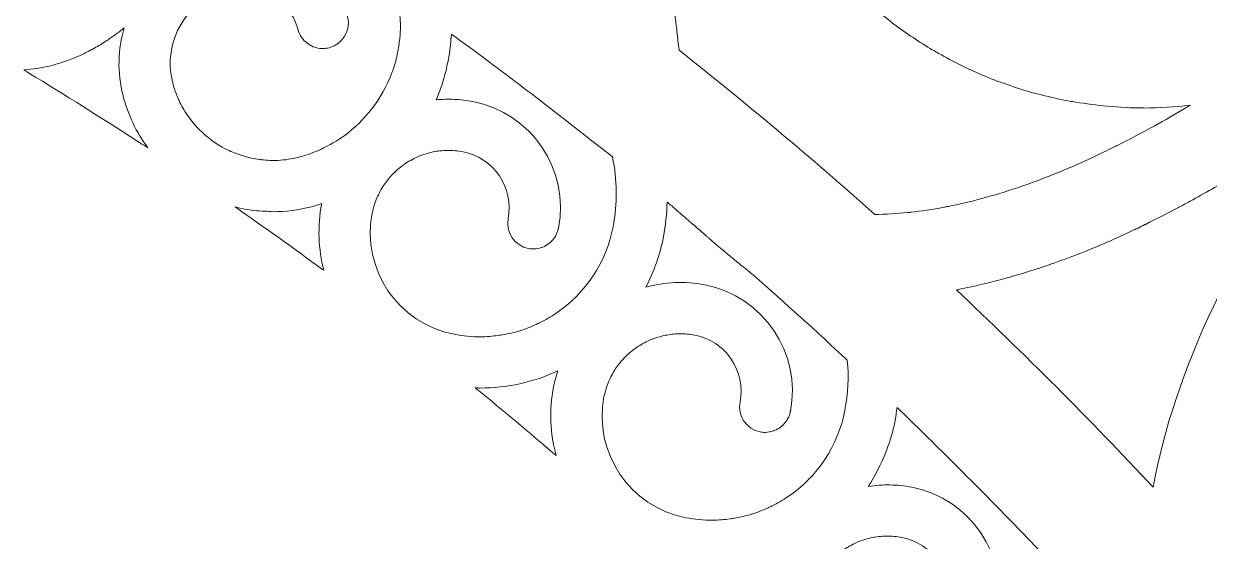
# Model space of a CAD drawing. Header units: millimetres. Extents: x -416 to 1516, y -417 to 43.
# Drawn here: x 578.71 to 601.84, y -45.22 to -35.12 of the extents above; entities that cross this region are included whole.
import ezdxf

# ---------------------------------------------------------------- set-up
doc = ezdxf.new("R2010")
doc.units = ezdxf.units.MM
doc.header["$MEASUREMENT"] = 0
doc.layers.add('Layer 3', color=7, linetype='Continuous')

msp = doc.modelspace()

# ---------------------------------------------------------------- linework, layer by layer
at = {"layer": 'Layer 3', "lineweight": 0}
for points, knots in [([(594.231, -33.704), (594.299, -33.789), (594.367, -33.873), (594.437, -33.955), (594.525, -34.056), (594.616, -34.153), (594.708, -34.25), (594.779, -34.324), (594.85, -34.398), (594.924, -34.469), (595.023, -34.566), (595.125, -34.659), (595.229, -34.75), (595.302, -34.814), (595.376, -34.877), (595.451, -34.938), (595.563, -35.029), (595.676, -35.117), (595.793, -35.202), (595.866, -35.256), (595.941, -35.308), (596.016, -35.359), (596.14, -35.443), (596.265, -35.525), (596.394, -35.603), (596.467, -35.646), (596.541, -35.687), (596.614, -35.729), (596.751, -35.805), (596.889, -35.88), (597.031, -35.949), (597.1, -35.982), (597.171, -36.013), (597.242, -36.045), (597.392, -36.113), (597.543, -36.178), (597.698, -36.237), (597.763, -36.261), (597.829, -36.282), (597.895, -36.305), (598.059, -36.363), (598.224, -36.418), (598.393, -36.465), (598.449, -36.481), (598.507, -36.492), (598.564, -36.507), (598.745, -36.553), (598.928, -36.597), (599.114, -36.631), (599.153, -36.638), (599.193, -36.641), (599.233, -36.648), (599.439, -36.682), (599.646, -36.712), (599.856, -36.73), (600.086, -36.75), (600.318, -36.763), (600.553, -36.763), (600.554, -36.763), (600.554, -36.764), (600.555, -36.764), (600.555, -36.764), (600.555, -36.764), (600.555, -36.764), (600.555, -36.764), (600.555, -36.764), (600.555, -36.764), (600.555, -36.764), (600.555, -36.764), (600.555, -36.764), (600.555, -36.764), (600.555, -36.764), (600.555, -36.764), (600.556, -36.764), (600.556, -36.764), (600.556, -36.764), (600.864, -36.764), (601.168, -36.745), (601.467, -36.711), (601.467, -36.711), (601.467, -36.711), (601.467, -36.711), (601.439, -36.728), (601.41, -36.744), (601.382, -36.761), (601.175, -36.884), (600.969, -37.002), (600.764, -37.116), (600.523, -37.249), (600.284, -37.374), (600.046, -37.493), (600.032, -37.5), (600.017, -37.508), (600.003, -37.515), (599.947, -37.543), (599.891, -37.57), (599.836, -37.597), (599.569, -37.727), (599.304, -37.85), (599.042, -37.96), (599.024, -37.967), (599.006, -37.976), (598.988, -37.983), (598.744, -38.085), (598.503, -38.177), (598.265, -38.261), (598.237, -38.271), (598.21, -38.28), (598.183, -38.29), (597.951, -38.37), (597.722, -38.442), (597.496, -38.505), (597.466, -38.514), (597.436, -38.522), (597.405, -38.53), (597.181, -38.591), (596.961, -38.643), (596.744, -38.686), (596.737, -38.688), (596.731, -38.689), (596.724, -38.69), (596.703, -38.694), (596.682, -38.698), (596.661, -38.702), (596.442, -38.743), (596.226, -38.777), (596.014, -38.8), (596.007, -38.801), (596, -38.801), (595.993, -38.802), (595.982, -38.803), (595.97, -38.803), (595.959, -38.805), (595.74, -38.827), (595.524, -38.84), (595.314, -38.842), (594.077, -37.733), (592.799, -36.669), (591.498, -35.634), (591.497, -35.632), (591.497, -35.629), (591.497, -35.627), (591.478, -35.514), (591.469, -35.392), (591.456, -35.273), (591.444, -35.167), (591.427, -35.065), (591.419, -34.956), (591.412, -34.853), (591.414, -34.744), (591.411, -34.638), (591.41, -34.605), (591.41, -34.57), (591.409, -34.537), (591.406, -34.438), (591.402, -34.339), (591.404, -34.236), (591.405, -34.192), (591.409, -34.146), (591.411, -34.1), (591.416, -33.997), (591.422, -33.894), (591.429, -33.789), (591.431, -33.757), (591.433, -33.724), (591.435, -33.691), (591.439, -33.622), (591.443, -33.554), (591.45, -33.483), (591.467, -33.303), (591.492, -33.117), (591.52, -32.93), (591.531, -32.854), (591.54, -32.778), (591.553, -32.701), (591.587, -32.489), (591.63, -32.272), (591.676, -32.053), (591.688, -31.999), (591.698, -31.947), (591.71, -31.893), (591.764, -31.652), (591.825, -31.407), (591.893, -31.158), (591.896, -31.148), (591.899, -31.138), (591.902, -31.128), (591.907, -31.107), (591.913, -31.085), (591.919, -31.064), (591.993, -30.797), (592.075, -30.526), (592.165, -30.252), (592.168, -30.243), (592.171, -30.234), (592.174, -30.225), (592.176, -30.221), (592.177, -30.217), (592.178, -30.213), (592.273, -29.926), (592.376, -29.635), (592.488, -29.34), (592.49, -29.366), (592.495, -29.39), (592.498, -29.416), (592.519, -29.641), (592.546, -29.863), (592.585, -30.082), (592.602, -30.178), (592.627, -30.27), (592.647, -30.364), (592.679, -30.512), (592.709, -30.661), (592.749, -30.805), (592.778, -30.912), (592.815, -31.014), (592.848, -31.118), (592.889, -31.247), (592.928, -31.376), (592.975, -31.502), (593.016, -31.611), (593.064, -31.716), (593.109, -31.823), (593.159, -31.939), (593.206, -32.055), (593.261, -32.168), (593.313, -32.277), (593.372, -32.382), (593.429, -32.488), (593.486, -32.594), (593.541, -32.699), (593.602, -32.801), (593.666, -32.909), (593.735, -33.012), (593.804, -33.116), (593.867, -33.211), (593.929, -33.306), (593.996, -33.398), (594.071, -33.503), (594.151, -33.603), (594.231, -33.704)], [0, 0, 0, 0, 1, 1, 1, 2, 2, 2, 3, 3, 3, 4, 4, 4, 5, 5, 5, 6, 6, 6, 7, 7, 7, 8, 8, 8, 9, 9, 9, 10, 10, 10, 11, 11, 11, 12, 12, 12, 13, 13, 13, 14, 14, 14, 15, 15, 15, 16, 16, 16, 17, 17, 17, 18, 18, 18, 19, 19, 19, 20, 20, 20, 21, 21, 21, 22, 22, 22, 23, 23, 23, 24, 24, 24, 25, 25, 25, 26, 26, 26, 27, 27, 27, 28, 28, 28, 29, 29, 29, 30, 30, 30, 31, 31, 31, 32, 32, 32, 33, 33, 33, 34, 34, 34, 35, 35, 35, 36, 36, 36, 37, 37, 37, 38, 38, 38, 39, 39, 39, 40, 40, 40, 41, 41, 41, 42, 42, 42, 43, 43, 43, 44, 44, 44, 45, 45, 45, 46, 46, 46, 47, 47, 47, 48, 48, 48, 49, 49, 49, 50, 50, 50, 51, 51, 51, 52, 52, 52, 53, 53, 53, 54, 54, 54, 55, 55, 55, 56, 56, 56, 57, 57, 57, 58, 58, 58, 59, 59, 59, 60, 60, 60, 61, 61, 61, 62, 62, 62, 63, 63, 63, 64, 64, 64, 65, 65, 65, 66, 66, 66, 67, 67, 67, 68, 68, 68, 69, 69, 69, 70, 70, 70, 71, 71, 71, 72, 72, 72, 73, 73, 73, 74, 74, 74, 75, 75, 75, 76, 76, 76, 77, 77, 77, 78, 78, 78, 79, 79, 79, 80, 80, 80, 80]), ([(585.032, -34.979), (585.029, -34.97), (585.025, -34.962), (585.022, -34.953), (584.996, -34.855), (584.962, -34.761), (584.923, -34.67), (584.913, -34.648), (584.904, -34.625), (584.894, -34.603), (584.851, -34.512), (584.801, -34.426), (584.746, -34.343), (584.732, -34.321), (584.717, -34.299), (584.701, -34.277), (584.644, -34.197), (584.582, -34.121), (584.514, -34.05), (584.498, -34.034), (584.482, -34.019), (584.466, -34.003), (584.396, -33.934), (584.323, -33.87), (584.244, -33.812), (584.235, -33.805), (584.225, -33.797), (584.215, -33.79), (584.134, -33.732), (584.048, -33.682), (583.96, -33.635), (583.942, -33.626), (583.925, -33.616), (583.906, -33.607), (583.816, -33.563), (583.723, -33.527), (583.627, -33.496), (583.606, -33.489), (583.586, -33.483), (583.565, -33.477), (583.466, -33.449), (583.366, -33.427), (583.264, -33.413), (583.248, -33.411), (583.231, -33.41), (583.214, -33.408), (583.105, -33.396), (582.995, -33.39), (582.883, -33.396), (582.743, -33.402), (582.601, -33.424), (582.46, -33.46), (582.18, -33.532), (581.926, -33.65), (581.698, -33.802), (581.817, -33.516), (581.899, -33.219), (581.941, -32.917), (581.984, -32.614), (581.989, -32.306), (581.953, -31.999), (581.996, -31.99), (582.038, -31.986), (582.081, -31.978), (582.081, -31.979), (582.081, -31.979), (582.082, -31.979), (582.679, -32.349), (583.27, -32.729), (583.857, -33.114), (584.372, -33.453), (584.882, -33.799), (585.389, -34.149), (585.589, -34.286), (585.792, -34.419), (585.991, -34.559), (585.991, -34.559), (585.991, -34.559), (585.991, -34.559), (585.992, -34.559), (585.993, -34.56), (585.993, -34.56), (585.996, -34.573), (585.997, -34.586), (586, -34.599), (586.023, -34.705), (586.038, -34.81), (586.048, -34.915), (586.051, -34.951), (586.055, -34.987), (586.057, -35.022), (586.063, -35.135), (586.063, -35.248), (586.054, -35.359), (586.052, -35.385), (586.048, -35.412), (586.045, -35.438), (586.034, -35.536), (586.019, -35.633), (585.998, -35.728), (585.992, -35.754), (585.987, -35.779), (585.981, -35.805), (585.953, -35.916), (585.917, -36.026), (585.875, -36.132), (585.866, -36.153), (585.857, -36.174), (585.848, -36.194), (585.752, -36.419), (585.626, -36.631), (585.473, -36.821), (585.464, -36.832), (585.455, -36.843), (585.446, -36.853), (585.283, -37.049), (585.092, -37.223), (584.876, -37.366), (584.87, -37.37), (584.863, -37.375), (584.857, -37.379), (584.809, -37.41), (584.76, -37.439), (584.709, -37.468), (584.703, -37.471), (584.696, -37.475), (584.69, -37.478), (584.579, -37.539), (584.465, -37.594), (584.344, -37.639), (584.343, -37.64), (584.342, -37.64), (584.341, -37.641), (584.259, -37.671), (584.174, -37.698), (584.087, -37.721), (584.083, -37.722), (584.08, -37.723), (584.076, -37.724), (583.942, -37.759), (583.807, -37.779), (583.673, -37.786), (583.565, -37.791), (583.458, -37.785), (583.353, -37.774), (583.339, -37.772), (583.325, -37.771), (583.311, -37.769), (583.21, -37.756), (583.111, -37.734), (583.014, -37.706), (582.999, -37.702), (582.984, -37.697), (582.97, -37.692), (582.872, -37.662), (582.777, -37.624), (582.686, -37.58), (582.677, -37.575), (582.668, -37.57), (582.659, -37.565), (582.468, -37.468), (582.294, -37.341), (582.142, -37.188), (582.136, -37.182), (582.13, -37.177), (582.124, -37.171), (582.051, -37.095), (581.984, -37.013), (581.923, -36.926), (581.916, -36.917), (581.91, -36.907), (581.903, -36.898), (581.843, -36.809), (581.79, -36.716), (581.744, -36.617), (581.741, -36.61), (581.738, -36.603), (581.735, -36.596), (581.689, -36.493), (581.65, -36.385), (581.62, -36.272), (581.412, -35.464), (581.901, -34.636), (582.71, -34.428), (582.784, -34.409), (582.859, -34.398), (582.932, -34.395), (583.002, -34.391), (583.07, -34.396), (583.137, -34.405), (583.16, -34.408), (583.181, -34.415), (583.204, -34.419), (583.248, -34.428), (583.292, -34.438), (583.335, -34.452), (583.36, -34.46), (583.383, -34.471), (583.407, -34.481), (583.445, -34.497), (583.483, -34.514), (583.52, -34.534), (583.543, -34.547), (583.566, -34.561), (583.588, -34.575), (583.623, -34.598), (583.656, -34.622), (583.687, -34.647), (583.708, -34.664), (583.728, -34.681), (583.748, -34.7), (583.778, -34.729), (583.807, -34.76), (583.834, -34.793), (583.851, -34.812), (583.868, -34.831), (583.883, -34.852), (583.91, -34.89), (583.934, -34.931), (583.957, -34.973), (583.968, -34.991), (583.98, -35.009), (583.989, -35.028), (584.019, -35.091), (584.044, -35.158), (584.062, -35.228), (584.076, -35.282), (584.1, -35.33), (584.129, -35.375), (584.133, -35.381), (584.136, -35.387), (584.14, -35.393), (584.169, -35.433), (584.204, -35.468), (584.243, -35.499), (584.25, -35.504), (584.256, -35.509), (584.264, -35.514), (584.304, -35.542), (584.348, -35.564), (584.395, -35.579), (584.402, -35.581), (584.409, -35.582), (584.415, -35.584), (584.466, -35.598), (584.517, -35.606), (584.571, -35.603), (584.571, -35.603), (584.571, -35.603), (584.571, -35.603), (584.604, -35.601), (584.638, -35.596), (584.672, -35.588), (584.939, -35.519), (585.1, -35.247), (585.032, -34.979)], [0, 0, 0, 0, 1, 1, 1, 2, 2, 2, 3, 3, 3, 4, 4, 4, 5, 5, 5, 6, 6, 6, 7, 7, 7, 8, 8, 8, 9, 9, 9, 10, 10, 10, 11, 11, 11, 12, 12, 12, 13, 13, 13, 14, 14, 14, 15, 15, 15, 16, 16, 16, 17, 17, 17, 18, 18, 18, 19, 19, 19, 20, 20, 20, 21, 21, 21, 22, 22, 22, 23, 23, 23, 24, 24, 24, 25, 25, 25, 26, 26, 26, 27, 27, 27, 28, 28, 28, 29, 29, 29, 30, 30, 30, 31, 31, 31, 32, 32, 32, 33, 33, 33, 34, 34, 34, 35, 35, 35, 36, 36, 36, 37, 37, 37, 38, 38, 38, 39, 39, 39, 40, 40, 40, 41, 41, 41, 42, 42, 42, 43, 43, 43, 44, 44, 44, 45, 45, 45, 46, 46, 46, 47, 47, 47, 48, 48, 48, 49, 49, 49, 50, 50, 50, 51, 51, 51, 52, 52, 52, 53, 53, 53, 54, 54, 54, 55, 55, 55, 56, 56, 56, 57, 57, 57, 58, 58, 58, 59, 59, 59, 60, 60, 60, 61, 61, 61, 62, 62, 62, 63, 63, 63, 64, 64, 64, 65, 65, 65, 66, 66, 66, 67, 67, 67, 68, 68, 68, 69, 69, 69, 70, 70, 70, 71, 71, 71, 72, 72, 72, 73, 73, 73, 74, 74, 74, 75, 75, 75, 76, 76, 76, 77, 77, 77, 78, 78, 78, 79, 79, 79, 80, 80, 80, 81, 81, 81, 82, 82, 82, 83, 83, 83, 84, 84, 84, 85, 85, 85, 85]), ([(580.651, -36.521), (580.748, -36.901), (580.916, -37.243), (581.134, -37.542), (581.083, -37.508), (581.03, -37.476), (580.978, -37.442), (580.963, -37.432), (580.946, -37.422), (580.931, -37.412), (580.928, -37.41), (580.925, -37.408), (580.922, -37.407), (580.227, -36.954), (579.524, -36.512), (578.813, -36.081), (578.81, -36.079), (578.808, -36.078), (578.805, -36.076), (578.789, -36.066), (578.773, -36.055), (578.756, -36.045), (578.742, -36.037), (578.728, -36.028), (578.714, -36.019), (578.889, -36.006), (579.065, -35.983), (579.241, -35.938), (579.375, -35.904), (579.506, -35.862), (579.633, -35.813), (579.748, -35.769), (579.859, -35.718), (579.967, -35.663), (579.969, -35.662), (579.971, -35.661), (579.973, -35.66), (579.973, -35.66), (579.973, -35.66), (579.973, -35.66), (579.999, -35.647), (580.025, -35.632), (580.05, -35.618), (580.051, -35.618), (580.052, -35.618), (580.052, -35.617), (580.056, -35.616), (580.059, -35.614), (580.063, -35.612), (580.142, -35.569), (580.219, -35.523), (580.295, -35.475), (580.298, -35.472), (580.302, -35.47), (580.305, -35.468), (580.305, -35.468), (580.306, -35.467), (580.306, -35.467), (580.33, -35.452), (580.353, -35.437), (580.376, -35.422), (580.377, -35.422), (580.377, -35.421), (580.377, -35.421), (580.38, -35.419), (580.382, -35.418), (580.384, -35.416), (580.484, -35.348), (580.581, -35.277), (580.673, -35.199), (580.552, -35.617), (580.535, -36.07), (580.651, -36.521)], [0, 0, 0, 0, 1, 1, 1, 2, 2, 2, 3, 3, 3, 4, 4, 4, 5, 5, 5, 6, 6, 6, 7, 7, 7, 8, 8, 8, 9, 9, 9, 10, 10, 10, 11, 11, 11, 12, 12, 12, 13, 13, 13, 14, 14, 14, 15, 15, 15, 16, 16, 16, 17, 17, 17, 18, 18, 18, 19, 19, 19, 20, 20, 20, 21, 21, 21, 22, 22, 22, 23, 23, 23, 24, 24, 24, 24]), ([(588.559, -39.507), (588.594, -39.513), (588.628, -39.516), (588.661, -39.516), (588.661, -39.516), (588.661, -39.516), (588.661, -39.516), (588.661, -39.516), (588.661, -39.516), (588.662, -39.516), (588.714, -39.515), (588.764, -39.504), (588.813, -39.488), (588.821, -39.485), (588.829, -39.484), (588.837, -39.48), (588.881, -39.463), (588.922, -39.439), (588.959, -39.411), (588.968, -39.403), (588.977, -39.396), (588.986, -39.388), (589.02, -39.358), (589.051, -39.323), (589.076, -39.284), (589.082, -39.274), (589.086, -39.264), (589.092, -39.253), (589.114, -39.213), (589.131, -39.171), (589.141, -39.124), (589.142, -39.12), (589.145, -39.116), (589.146, -39.111), (589.368, -37.968), (588.618, -36.858), (587.474, -36.637), (587.354, -36.613), (587.234, -36.6), (587.115, -36.595), (587.115, -36.595), (587.115, -36.595), (587.114, -36.595), (586.996, -36.589), (586.878, -36.593), (586.762, -36.604), (586.768, -36.592), (586.77, -36.579), (586.776, -36.566), (586.777, -36.564), (586.777, -36.562), (586.778, -36.559), (586.826, -36.444), (586.867, -36.326), (586.903, -36.206), (586.903, -36.205), (586.904, -36.205), (586.904, -36.204), (586.905, -36.2), (586.907, -36.196), (586.908, -36.191), (586.919, -36.156), (586.929, -36.121), (586.938, -36.085), (586.939, -36.08), (586.94, -36.075), (586.941, -36.07), (586.941, -36.069), (586.941, -36.068), (586.942, -36.068), (586.967, -35.967), (586.989, -35.866), (587.006, -35.764), (587.006, -35.762), (587.007, -35.76), (587.007, -35.758), (587.011, -35.735), (587.016, -35.713), (587.02, -35.691), (587.02, -35.69), (587.02, -35.689), (587.02, -35.688), (587.033, -35.598), (587.042, -35.507), (587.048, -35.415), (587.048, -35.411), (587.049, -35.407), (587.049, -35.403), (587.051, -35.376), (587.057, -35.349), (587.058, -35.322), (587.536, -35.669), (588.008, -36.023), (588.478, -36.38), (588.863, -36.674), (589.245, -36.971), (589.625, -37.271), (589.815, -37.42), (590.007, -37.567), (590.196, -37.718), (590.196, -37.718), (590.197, -37.718), (590.197, -37.718), (590.292, -38.163), (590.298, -38.626), (590.209, -39.086), (590.075, -39.78), (589.678, -40.381), (589.092, -40.777), (589.091, -40.777), (589.09, -40.778), (589.089, -40.778), (588.993, -40.843), (588.892, -40.899), (588.789, -40.95), (588.763, -40.964), (588.736, -40.976), (588.709, -40.989), (588.606, -41.036), (588.5, -41.08), (588.392, -41.113), (588.391, -41.114), (588.39, -41.114), (588.388, -41.115), (588.279, -41.148), (588.168, -41.172), (588.056, -41.191), (588.027, -41.196), (587.999, -41.2), (587.97, -41.204), (587.857, -41.22), (587.743, -41.231), (587.628, -41.231), (587.628, -41.231), (587.628, -41.231), (587.628, -41.231), (587.455, -41.232), (587.281, -41.216), (587.108, -41.182), (586.015, -40.971), (585.298, -39.91), (585.51, -38.818), (585.515, -38.789), (585.526, -38.764), (585.533, -38.736), (585.55, -38.671), (585.566, -38.607), (585.59, -38.547), (585.606, -38.507), (585.627, -38.471), (585.646, -38.433), (585.669, -38.387), (585.691, -38.34), (585.719, -38.297), (585.742, -38.261), (585.769, -38.227), (585.795, -38.193), (585.825, -38.154), (585.855, -38.115), (585.888, -38.079), (585.918, -38.048), (585.948, -38.018), (585.98, -37.99), (586.017, -37.956), (586.054, -37.925), (586.094, -37.896), (586.127, -37.871), (586.161, -37.847), (586.196, -37.824), (586.24, -37.797), (586.285, -37.773), (586.332, -37.751), (586.367, -37.733), (586.402, -37.715), (586.439, -37.7), (586.492, -37.679), (586.548, -37.663), (586.603, -37.648), (586.636, -37.639), (586.668, -37.628), (586.701, -37.621), (586.789, -37.604), (586.878, -37.593), (586.969, -37.592), (586.973, -37.591), (586.976, -37.591), (586.979, -37.591), (587.079, -37.59), (587.181, -37.599), (587.283, -37.618), (587.885, -37.735), (588.28, -38.319), (588.163, -38.921), (588.111, -39.192), (588.288, -39.454), (588.559, -39.507)], [0, 0, 0, 0, 1, 1, 1, 2, 2, 2, 3, 3, 3, 4, 4, 4, 5, 5, 5, 6, 6, 6, 7, 7, 7, 8, 8, 8, 9, 9, 9, 10, 10, 10, 11, 11, 11, 12, 12, 12, 13, 13, 13, 14, 14, 14, 15, 15, 15, 16, 16, 16, 17, 17, 17, 18, 18, 18, 19, 19, 19, 20, 20, 20, 21, 21, 21, 22, 22, 22, 23, 23, 23, 24, 24, 24, 25, 25, 25, 26, 26, 26, 27, 27, 27, 28, 28, 28, 29, 29, 29, 30, 30, 30, 31, 31, 31, 32, 32, 32, 33, 33, 33, 34, 34, 34, 35, 35, 35, 36, 36, 36, 37, 37, 37, 38, 38, 38, 39, 39, 39, 40, 40, 40, 41, 41, 41, 42, 42, 42, 43, 43, 43, 44, 44, 44, 45, 45, 45, 46, 46, 46, 47, 47, 47, 48, 48, 48, 49, 49, 49, 50, 50, 50, 51, 51, 51, 52, 52, 52, 53, 53, 53, 54, 54, 54, 55, 55, 55, 56, 56, 56, 57, 57, 57, 58, 58, 58, 59, 59, 59, 60, 60, 60, 61, 61, 61, 62, 62, 62, 63, 63, 63, 64, 64, 64, 65, 65, 65, 65]), ([(600.743, -44.166), (600.125, -43.504), (599.495, -42.852), (598.856, -42.21), (598.216, -41.569), (597.565, -40.937), (596.905, -40.315), (597.159, -40.268), (597.417, -40.207), (597.678, -40.14), (597.679, -40.14), (597.679, -40.14), (597.68, -40.14), (597.68, -40.139), (597.68, -40.139), (597.681, -40.139), (597.752, -40.121), (597.824, -40.1), (597.895, -40.08), (597.896, -40.08), (597.896, -40.08), (597.897, -40.08), (597.898, -40.079), (597.899, -40.079), (597.9, -40.079), (598.098, -40.024), (598.298, -39.963), (598.5, -39.896), (598.501, -39.896), (598.502, -39.896), (598.504, -39.895), (598.504, -39.895), (598.505, -39.895), (598.505, -39.895), (598.576, -39.871), (598.647, -39.849), (598.718, -39.824), (598.719, -39.824), (598.719, -39.823), (598.72, -39.823), (598.721, -39.823), (598.722, -39.823), (598.723, -39.822), (598.992, -39.729), (599.262, -39.628), (599.536, -39.516), (599.811, -39.402), (600.088, -39.277), (600.367, -39.145), (600.368, -39.144), (600.369, -39.143), (600.37, -39.143), (600.371, -39.143), (600.371, -39.142), (600.372, -39.142), (600.398, -39.13), (600.423, -39.12), (600.45, -39.108), (600.493, -39.087), (600.538, -39.061), (600.581, -39.04), (600.583, -39.039), (600.584, -39.039), (600.585, -39.038), (600.588, -39.037), (600.59, -39.036), (600.592, -39.035), (600.807, -38.93), (601.022, -38.82), (601.238, -38.704), (601.24, -38.703), (601.242, -38.702), (601.245, -38.701), (601.246, -38.7), (601.247, -38.699), (601.249, -38.699), (601.318, -38.662), (601.387, -38.626), (601.456, -38.588), (601.457, -38.587), (601.457, -38.587), (601.458, -38.586), (601.46, -38.585), (601.462, -38.585), (601.463, -38.584), (601.747, -38.428), (602.031, -38.267), (602.316, -38.094), (602.943, -37.714), (603.574, -37.293), (604.204, -36.835), (602.337, -39.398), (601.148, -41.933), (600.743, -44.166)], [0, 0, 0, 0, 1, 1, 1, 2, 2, 2, 3, 3, 3, 4, 4, 4, 5, 5, 5, 6, 6, 6, 7, 7, 7, 8, 8, 8, 9, 9, 9, 10, 10, 10, 11, 11, 11, 12, 12, 12, 13, 13, 13, 14, 14, 14, 15, 15, 15, 16, 16, 16, 17, 17, 17, 18, 18, 18, 19, 19, 19, 20, 20, 20, 21, 21, 21, 22, 22, 22, 23, 23, 23, 24, 24, 24, 25, 25, 25, 26, 26, 26, 27, 27, 27, 28, 28, 28, 29, 29, 29, 30, 30, 30, 31, 31, 31, 31]), ([(594.731, -42.666), (594.597, -43.36), (594.2, -43.961), (593.614, -44.357), (593.613, -44.357), (593.613, -44.358), (593.612, -44.358), (593.515, -44.423), (593.414, -44.479), (593.311, -44.531), (593.285, -44.544), (593.259, -44.557), (593.232, -44.569), (593.128, -44.617), (593.022, -44.66), (592.914, -44.694), (592.913, -44.694), (592.912, -44.694), (592.911, -44.694), (592.802, -44.728), (592.69, -44.752), (592.578, -44.771), (592.549, -44.776), (592.521, -44.78), (592.493, -44.784), (592.38, -44.8), (592.265, -44.811), (592.15, -44.811), (592.15, -44.811), (592.15, -44.811), (592.15, -44.811), (591.977, -44.812), (591.803, -44.796), (591.63, -44.762), (590.538, -44.551), (589.821, -43.49), (590.032, -42.398), (590.038, -42.369), (590.049, -42.344), (590.056, -42.317), (590.072, -42.252), (590.089, -42.187), (590.113, -42.127), (590.128, -42.087), (590.149, -42.051), (590.168, -42.014), (590.191, -41.967), (590.214, -41.921), (590.241, -41.877), (590.264, -41.841), (590.291, -41.807), (590.317, -41.773), (590.347, -41.734), (590.377, -41.695), (590.411, -41.659), (590.44, -41.628), (590.471, -41.599), (590.502, -41.57), (590.539, -41.537), (590.577, -41.505), (590.617, -41.476), (590.65, -41.451), (590.684, -41.427), (590.719, -41.405), (590.763, -41.378), (590.808, -41.354), (590.855, -41.331), (590.89, -41.314), (590.925, -41.296), (590.961, -41.281), (591.015, -41.26), (591.07, -41.244), (591.126, -41.229), (591.159, -41.22), (591.191, -41.208), (591.224, -41.202), (591.311, -41.184), (591.401, -41.174), (591.492, -41.172), (591.495, -41.172), (591.498, -41.171), (591.501, -41.171), (591.602, -41.17), (591.703, -41.179), (591.806, -41.199), (592.097, -41.255), (592.349, -41.422), (592.515, -41.667), (592.682, -41.914), (592.742, -42.21), (592.686, -42.501), (592.633, -42.772), (592.81, -43.035), (593.081, -43.087), (593.116, -43.094), (593.15, -43.097), (593.184, -43.096), (593.184, -43.096), (593.184, -43.096), (593.184, -43.096), (593.184, -43.096), (593.184, -43.096), (593.184, -43.096), (593.237, -43.096), (593.287, -43.085), (593.335, -43.069), (593.343, -43.066), (593.352, -43.064), (593.36, -43.061), (593.404, -43.044), (593.444, -43.02), (593.481, -42.991), (593.491, -42.984), (593.499, -42.977), (593.508, -42.969), (593.542, -42.938), (593.573, -42.904), (593.598, -42.864), (593.604, -42.854), (593.609, -42.844), (593.614, -42.834), (593.636, -42.794), (593.653, -42.751), (593.664, -42.705), (593.665, -42.7), (593.668, -42.696), (593.669, -42.691), (593.89, -41.548), (593.14, -40.438), (591.997, -40.217), (591.803, -40.179), (591.609, -40.165), (591.416, -40.173), (591.416, -40.173), (591.416, -40.173), (591.416, -40.173), (591.224, -40.181), (591.034, -40.212), (590.849, -40.263), (591.008, -39.956), (591.124, -39.625), (591.192, -39.276), (591.235, -39.051), (591.256, -38.825), (591.265, -38.6), (591.266, -38.601), (591.267, -38.602), (591.268, -38.603), (591.326, -38.653), (591.381, -38.699), (591.432, -38.743), (591.432, -38.743), (591.432, -38.744), (591.432, -38.744), (591.482, -38.787), (591.529, -38.828), (591.574, -38.866), (591.574, -38.867), (591.575, -38.868), (591.576, -38.868), (591.665, -38.946), (591.744, -39.014), (591.817, -39.078), (591.82, -39.081), (591.824, -39.084), (591.827, -39.087), (591.859, -39.115), (591.892, -39.144), (591.923, -39.171), (591.93, -39.178), (591.938, -39.184), (591.945, -39.191), (591.975, -39.216), (592.005, -39.242), (592.035, -39.268), (592.035, -39.268), (592.036, -39.269), (592.036, -39.269), (592.05, -39.281), (592.064, -39.294), (592.078, -39.305), (592.079, -39.306), (592.079, -39.307), (592.08, -39.308), (592.126, -39.347), (592.172, -39.387), (592.221, -39.428), (592.223, -39.43), (592.224, -39.431), (592.226, -39.433), (592.229, -39.435), (592.232, -39.438), (592.235, -39.44), (592.237, -39.442), (592.24, -39.445), (592.243, -39.447), (592.292, -39.489), (592.346, -39.534), (592.402, -39.581), (592.403, -39.582), (592.404, -39.582), (592.404, -39.583), (592.414, -39.591), (592.424, -39.599), (592.434, -39.608), (592.435, -39.608), (592.436, -39.609), (592.437, -39.61), (592.498, -39.661), (592.565, -39.717), (592.638, -39.777), (592.64, -39.778), (592.641, -39.779), (592.642, -39.78), (592.654, -39.789), (592.666, -39.8), (592.679, -39.81), (592.679, -39.81), (592.68, -39.811), (592.68, -39.811), (592.759, -39.876), (592.843, -39.944), (592.94, -40.022), (592.942, -40.025), (592.944, -40.026), (592.947, -40.029), (592.948, -40.029), (592.948, -40.029), (592.949, -40.03), (593.568, -40.571), (594.174, -41.126), (594.777, -41.686), (594.777, -41.686), (594.778, -41.687), (594.778, -41.688), (594.809, -42.01), (594.794, -42.339), (594.731, -42.666)], [0, 0, 0, 0, 1, 1, 1, 2, 2, 2, 3, 3, 3, 4, 4, 4, 5, 5, 5, 6, 6, 6, 7, 7, 7, 8, 8, 8, 9, 9, 9, 10, 10, 10, 11, 11, 11, 12, 12, 12, 13, 13, 13, 14, 14, 14, 15, 15, 15, 16, 16, 16, 17, 17, 17, 18, 18, 18, 19, 19, 19, 20, 20, 20, 21, 21, 21, 22, 22, 22, 23, 23, 23, 24, 24, 24, 25, 25, 25, 26, 26, 26, 27, 27, 27, 28, 28, 28, 29, 29, 29, 30, 30, 30, 31, 31, 31, 32, 32, 32, 33, 33, 33, 34, 34, 34, 35, 35, 35, 36, 36, 36, 37, 37, 37, 38, 38, 38, 39, 39, 39, 40, 40, 40, 41, 41, 41, 42, 42, 42, 43, 43, 43, 44, 44, 44, 45, 45, 45, 46, 46, 46, 47, 47, 47, 48, 48, 48, 49, 49, 49, 50, 50, 50, 51, 51, 51, 52, 52, 52, 53, 53, 53, 54, 54, 54, 55, 55, 55, 56, 56, 56, 57, 57, 57, 58, 58, 58, 59, 59, 59, 60, 60, 60, 61, 61, 61, 62, 62, 62, 63, 63, 63, 64, 64, 64, 65, 65, 65, 66, 66, 66, 67, 67, 67, 68, 68, 68, 69, 69, 69, 70, 70, 70, 71, 71, 71, 72, 72, 72, 73, 73, 73, 74, 74, 74, 75, 75, 75, 76, 76, 76, 77, 77, 77, 78, 78, 78, 79, 79, 79, 79]), ([(584.566, -39.933), (584.566, -39.933), (584.566, -39.933), (584.566, -39.933), (584.552, -39.923), (584.538, -39.913), (584.524, -39.903), (583.973, -39.498), (583.418, -39.099), (582.856, -38.708), (582.851, -38.704), (582.845, -38.7), (582.84, -38.696), (582.959, -38.726), (583.08, -38.749), (583.202, -38.765), (583.274, -38.774), (583.347, -38.775), (583.42, -38.778), (583.471, -38.781), (583.522, -38.788), (583.574, -38.788), (583.574, -38.788), (583.574, -38.788), (583.574, -38.788), (583.574, -38.788), (583.575, -38.788), (583.575, -38.788), (583.575, -38.788), (583.575, -38.788), (583.575, -38.788), (583.575, -38.788), (583.575, -38.788), (583.575, -38.788), (583.823, -38.788), (584.075, -38.757), (584.327, -38.693), (584.395, -38.675), (584.46, -38.652), (584.527, -38.63), (584.441, -39.077), (584.462, -39.519), (584.566, -39.933)], [0, 0, 0, 0, 1, 1, 1, 2, 2, 2, 3, 3, 3, 4, 4, 4, 5, 5, 5, 6, 6, 6, 7, 7, 7, 8, 8, 8, 9, 9, 9, 10, 10, 10, 11, 11, 11, 12, 12, 12, 13, 13, 13, 14, 14, 14, 14]), ([(589.097, -43.546), (589.097, -43.546), (589.097, -43.546), (589.097, -43.546), (589.09, -43.54), (589.083, -43.535), (589.077, -43.529), (588.575, -43.097), (588.067, -42.673), (587.554, -42.254), (587.544, -42.246), (587.534, -42.237), (587.524, -42.229), (587.523, -42.228), (587.522, -42.228), (587.522, -42.227), (587.553, -42.228), (587.585, -42.231), (587.617, -42.231), (587.617, -42.231), (587.617, -42.231), (587.617, -42.231), (587.617, -42.231), (587.618, -42.231), (587.618, -42.231), (587.618, -42.231), (587.618, -42.231), (587.618, -42.231), (587.618, -42.231), (587.618, -42.231), (587.618, -42.231), (588.142, -42.231), (588.656, -42.117), (589.133, -41.897), (589.099, -41.998), (589.07, -42.101), (589.049, -42.208), (588.96, -42.667), (588.985, -43.121), (589.097, -43.546)], [0, 0, 0, 0, 1, 1, 1, 2, 2, 2, 3, 3, 3, 4, 4, 4, 5, 5, 5, 6, 6, 6, 7, 7, 7, 8, 8, 8, 9, 9, 9, 10, 10, 10, 11, 11, 11, 12, 12, 12, 13, 13, 13, 13]), ([(597.121, -47.037), (597.155, -47.044), (597.189, -47.047), (597.222, -47.046), (597.222, -47.046), (597.222, -47.046), (597.222, -47.046), (597.223, -47.046), (597.223, -47.046), (597.223, -47.046), (597.275, -47.046), (597.326, -47.035), (597.374, -47.019), (597.382, -47.016), (597.39, -47.014), (597.399, -47.011), (597.443, -46.994), (597.483, -46.97), (597.52, -46.941), (597.529, -46.934), (597.538, -46.926), (597.547, -46.919), (597.581, -46.888), (597.612, -46.853), (597.637, -46.814), (597.643, -46.804), (597.648, -46.794), (597.653, -46.784), (597.675, -46.744), (597.692, -46.701), (597.703, -46.655), (597.704, -46.65), (597.707, -46.646), (597.708, -46.641), (597.929, -45.498), (597.179, -44.388), (596.036, -44.167), (595.893, -44.139), (595.75, -44.125), (595.609, -44.123), (595.609, -44.123), (595.609, -44.123), (595.608, -44.123), (595.468, -44.121), (595.329, -44.131), (595.192, -44.151), (595.198, -44.141), (595.203, -44.131), (595.209, -44.121), (595.21, -44.12), (595.21, -44.118), (595.211, -44.117), (595.284, -44.002), (595.349, -43.881), (595.409, -43.758), (595.409, -43.757), (595.41, -43.757), (595.41, -43.756), (595.412, -43.753), (595.414, -43.749), (595.416, -43.746), (595.433, -43.711), (595.449, -43.675), (595.465, -43.64), (595.466, -43.636), (595.468, -43.632), (595.469, -43.628), (595.47, -43.628), (595.47, -43.627), (595.47, -43.626), (595.525, -43.501), (595.574, -43.374), (595.615, -43.242), (595.615, -43.24), (595.616, -43.239), (595.616, -43.238), (595.62, -43.225), (595.626, -43.214), (595.63, -43.202), (595.663, -43.089), (595.691, -42.973), (595.714, -42.856), (595.73, -42.774), (595.738, -42.693), (595.749, -42.611), (596.116, -42.962), (596.476, -43.321), (596.836, -43.679), (597.329, -44.169), (597.816, -44.665), (598.297, -45.167), (598.47, -45.348), (598.647, -45.525), (598.818, -45.707), (598.819, -45.708), (598.82, -45.71), (598.822, -45.711), (598.843, -46.01), (598.829, -46.314), (598.77, -46.616), (598.636, -47.311), (598.239, -47.911), (597.653, -48.307), (597.652, -48.307), (597.652, -48.308), (597.651, -48.308), (597.554, -48.374), (597.453, -48.429), (597.351, -48.481), (597.324, -48.494), (597.298, -48.507), (597.271, -48.519), (597.167, -48.567), (597.062, -48.61), (596.954, -48.644), (596.952, -48.644), (596.951, -48.644), (596.95, -48.645), (596.841, -48.679), (596.729, -48.702), (596.617, -48.722), (596.589, -48.726), (596.56, -48.731), (596.532, -48.735), (596.419, -48.75), (596.305, -48.761), (596.19, -48.762), (596.189, -48.762), (596.189, -48.762), (596.189, -48.762), (596.016, -48.762), (595.843, -48.746), (595.669, -48.712), (594.577, -48.501), (593.86, -47.44), (594.071, -46.348), (594.077, -46.319), (594.088, -46.294), (594.095, -46.266), (594.111, -46.202), (594.128, -46.137), (594.152, -46.077), (594.167, -46.037), (594.188, -46.001), (594.207, -45.963), (594.23, -45.917), (594.253, -45.871), (594.28, -45.827), (594.303, -45.791), (594.33, -45.757), (594.356, -45.723), (594.386, -45.684), (594.416, -45.645), (594.45, -45.609), (594.479, -45.578), (594.51, -45.548), (594.541, -45.52), (594.578, -45.486), (594.616, -45.455), (594.656, -45.425), (594.689, -45.401), (594.722, -45.377), (594.758, -45.355), (594.801, -45.327), (594.847, -45.303), (594.893, -45.28), (594.929, -45.263), (594.964, -45.245), (595, -45.23), (595.053, -45.209), (595.109, -45.193), (595.165, -45.178), (595.198, -45.169), (595.229, -45.158), (595.263, -45.151), (595.35, -45.134), (595.44, -45.123), (595.531, -45.122), (595.534, -45.122), (595.537, -45.121), (595.54, -45.121), (595.641, -45.12), (595.743, -45.129), (595.845, -45.149), (596.136, -45.205), (596.388, -45.372), (596.555, -45.618), (596.721, -45.864), (596.781, -46.16), (596.725, -46.451), (596.672, -46.722), (596.85, -46.985), (597.121, -47.037)], [0, 0, 0, 0, 1, 1, 1, 2, 2, 2, 3, 3, 3, 4, 4, 4, 5, 5, 5, 6, 6, 6, 7, 7, 7, 8, 8, 8, 9, 9, 9, 10, 10, 10, 11, 11, 11, 12, 12, 12, 13, 13, 13, 14, 14, 14, 15, 15, 15, 16, 16, 16, 17, 17, 17, 18, 18, 18, 19, 19, 19, 20, 20, 20, 21, 21, 21, 22, 22, 22, 23, 23, 23, 24, 24, 24, 25, 25, 25, 26, 26, 26, 27, 27, 27, 28, 28, 28, 29, 29, 29, 30, 30, 30, 31, 31, 31, 32, 32, 32, 33, 33, 33, 34, 34, 34, 35, 35, 35, 36, 36, 36, 37, 37, 37, 38, 38, 38, 39, 39, 39, 40, 40, 40, 41, 41, 41, 42, 42, 42, 43, 43, 43, 44, 44, 44, 45, 45, 45, 46, 46, 46, 47, 47, 47, 48, 48, 48, 49, 49, 49, 50, 50, 50, 51, 51, 51, 52, 52, 52, 53, 53, 53, 54, 54, 54, 55, 55, 55, 56, 56, 56, 57, 57, 57, 58, 58, 58, 59, 59, 59, 60, 60, 60, 61, 61, 61, 62, 62, 62, 63, 63, 63, 64, 64, 64, 64])]:
    msp.add_open_spline(points, degree=3, knots=knots, dxfattribs=at)

doc.saveas('drawing.dxf')
